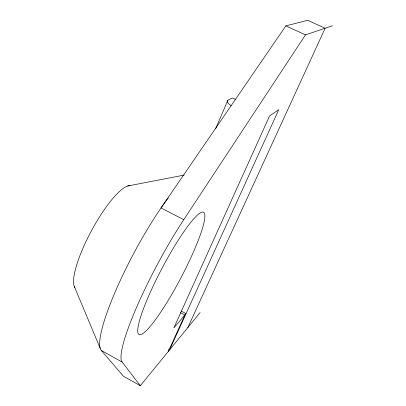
<?xml version="1.0" encoding="UTF-8"?>
<svg xmlns="http://www.w3.org/2000/svg" width="406" height="406" viewBox="0 0 406 406"><rect width="100%" height="100%" fill="white"/><g stroke="black" fill="none" stroke-linecap="round" stroke-linejoin="round"><path stroke-width="0.61" d="M215.606 128.809L227.852 100.272L232.43 97.993L235.795 99.617M168.343 351.418L184.867 315.041L180.482 312.676M187.8 327.617L325.125 28.247L307.718 20.3L285.854 25.867L161.035 207.943L183.766 219.682L305.464 34.891L332.453 25.771M140.314 385.7L122.16 362.081L101.302 350.444L123.46 376.245L140.314 385.7L200.102 312.564M127.667 185.999L184.197 175.098M285.854 25.867L305.464 34.891M181.122 311.026L186.039 313.671L173.859 327.886L269.584 115.923L278.734 109.737L169.561 349.926L168.454 349.322M74.262 286.392L100.221 348.353M122.16 362.081A101.13 15.535 -62.1 0 1 183.766 219.682M102.383 351.302A100.637 18.148 -62 0 1 115.233 291.797A100.637 18.148 -62 0 1 168.267 197.829M74.816 287.489A58.281 14.027 -61.7 0 1 91.918 229.897A58.281 14.027 -61.7 0 1 130.077 185.72M231.075 105.733A17.732 4.08 23.5 0 1 227.852 100.272M162.933 308.809A69.152 10.586 -62.2 0 0 203.726 212.333A69.152 10.586 -62.2 0 0 147.312 299.126A69.152 10.586 -62.2 0 0 162.933 308.809"/></g></svg>
